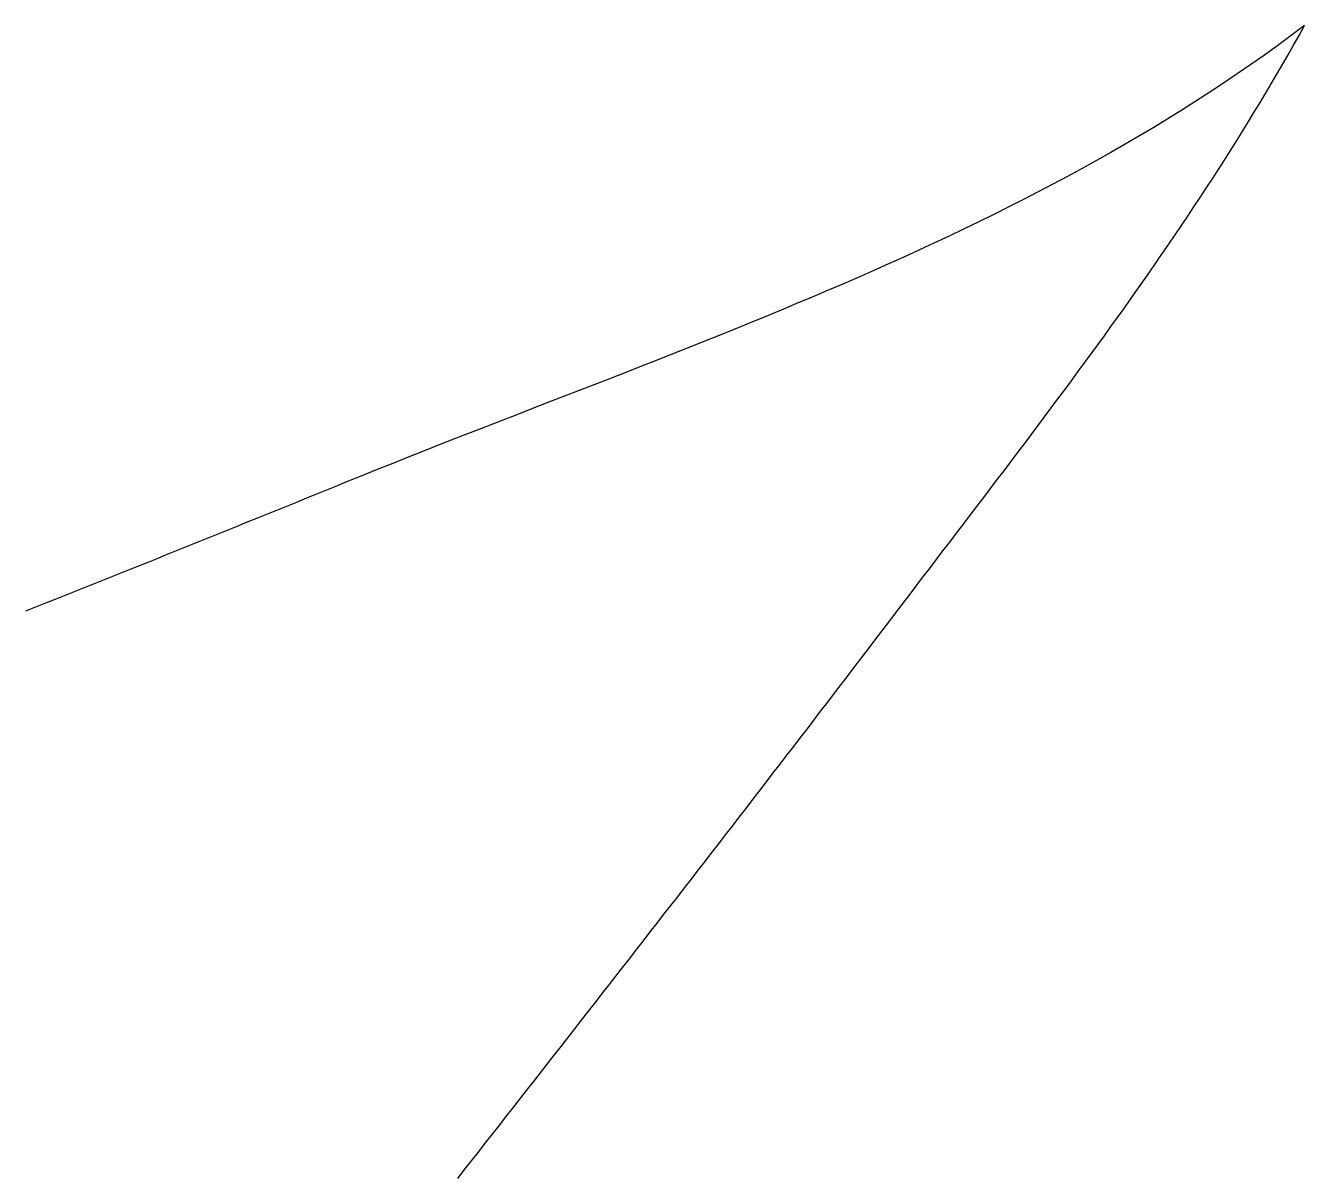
# Model space of a CAD drawing. Header units: millimetres. Extents: x -13.03 to -3.97, y -6.47 to 1.71.
import ezdxf

# ---------------------------------------------------------------- set-up
doc = ezdxf.new("R2010")
doc.units = ezdxf.units.MM

msp = doc.modelspace()

# ---------------------------------------------------------------- linework, layer by layer
at = {"color": 7, "linetype": 'Continuous', "lineweight": 25}
for points, knots in [([(-3.9677, 1.7064), (-5.9627, 0.1877), (-8.4361, -0.5829), (-10.7578, -1.5293), (-11.5148, -1.8379), (-12.2733, -2.1427), (-13.0326, -2.4455)], [0, 0, 0, 0, 0.007521655, 0.007521655, 0.007521655, 0.009969957, 0.009969957, 0.009969957, 0.009969957]), ([(-9.9692, -6.4666), (-8.9273, -5.1371), (-7.888, -3.8053), (-6.8666, -2.46), (-5.8435, -1.1125), (-4.7821, 0.2234), (-3.9677, 1.7064)], [0, 0, 0, 0, 0.00506753, 0.00506753, 0.00506753, 0.01014732, 0.01014732, 0.01014732, 0.01014732])]:
    msp.add_open_spline(points, degree=3, knots=knots, dxfattribs=at)

doc.saveas('drawing.dxf')
